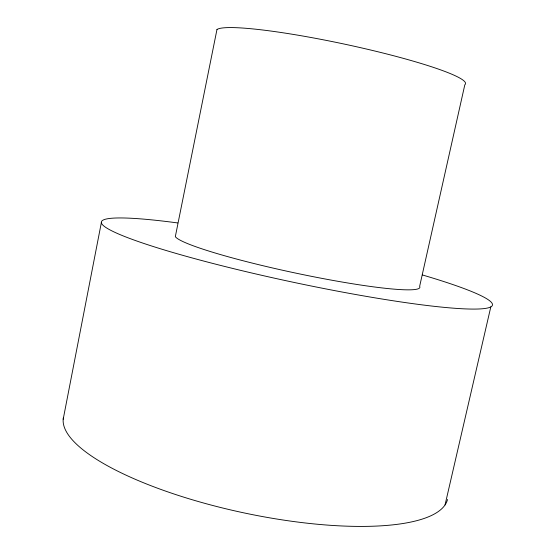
<?xml version="1.0" encoding="UTF-8"?>
<svg xmlns="http://www.w3.org/2000/svg" width="554" height="554" viewBox="0 0 554 554"><rect width="100%" height="100%" fill="white"/><g stroke="black" fill="none" stroke-linecap="round" stroke-linejoin="round"><path stroke-width="0.83" d="M63.191 419.233L101.361 222.583M445.049 504.929L490.809 306.902M447.528 499.473A196.379 56.03 12 0 1 243.531 512.796A196.379 56.03 12 0 1 63.419 417.591M422.397 274.957A199.911 19.099 12 0 1 437.411 306.674A199.911 19.099 12 0 1 150.979 245.789A199.911 19.099 12 0 1 177.716 222.943M216.967 29.507L175.32 236.662A125.204 11.828 12 0 0 306.348 275.303A125.204 11.828 12 0 0 419.641 286.342L464.82 84.783A127.524 13.594 12 0 0 355.211 46.467A127.524 13.594 12 0 0 216.967 29.507"/></g></svg>
